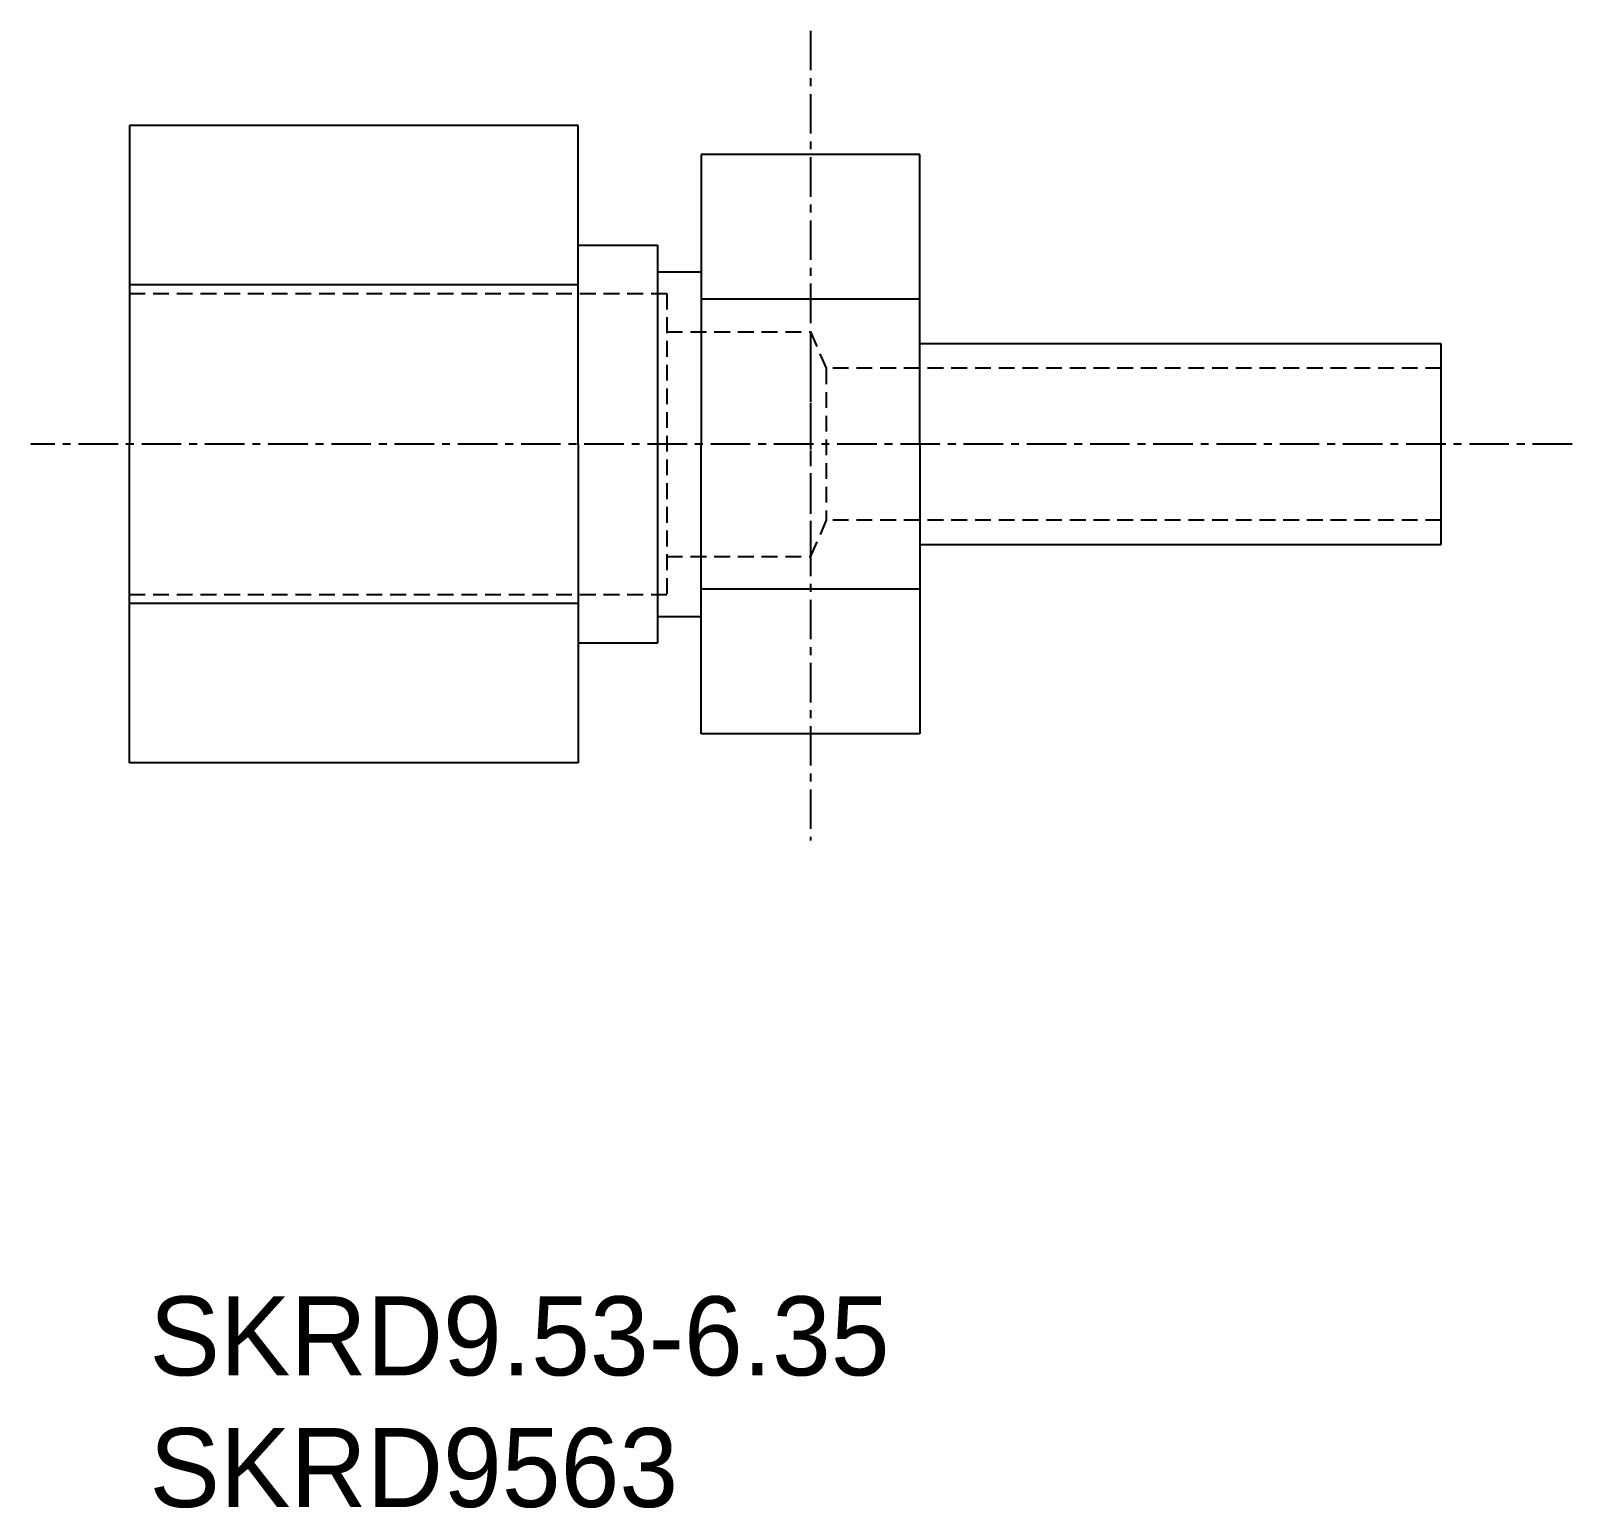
# Model space of a CAD drawing. Extents: x 41.4 to 90.2, y 42.5 to 89.2.
import ezdxf

# ---------------------------------------------------------------- set-up
doc = ezdxf.new("R2010")
doc.units = 0
doc.linetypes.add('CENTER', pattern=[2, 1.25, -0.25, 0.25, -0.25])
doc.linetypes.add('DASHED', pattern=[0.75, 0.5, -0.25])
doc.layers.get('0').update_dxf_attribs({"linetype": 'CONTINUOUS'})
doc.layers.add('CENTER', color=1, linetype='CENTER')

msp = doc.modelspace()

# ---------------------------------------------------------------- linework, layer by layer
at = {"color": 7, "linetype": 'CONTINUOUS'}
for p, q in [((58.753, 86.213), (44.553, 86.213)), ((44.553, 86.213), (44.553, 81.172)), ((58.753, 81.172), (58.753, 86.213)), ((69.553, 85.301), (62.643, 85.301)), ((62.643, 85.301), (62.643, 80.832)), ((69.553, 80.832), (69.553, 85.301)), ((58.753, 82.432), (61.263, 82.432)), ((61.263, 82.432), (61.263, 81.582)), ((61.263, 81.582), (61.263, 70.682)), ((61.263, 81.582), (62.643, 81.582)), ((58.753, 81.172), (44.553, 81.172)), ((44.553, 81.172), (44.553, 80.132)), ((58.753, 76.132), (58.753, 81.172)), ((69.553, 80.716), (62.643, 80.716)), ((69.553, 80.174), (69.553, 80.832)), ((44.553, 80.132), (44.553, 76.132)), ((69.553, 76.132), (69.553, 80.174)), ((86.053, 79.307), (69.553, 79.307)), ((86.053, 72.957), (86.053, 79.307)), ((44.553, 72.132), (44.553, 76.132)), ((58.753, 76.132), (58.753, 71.225)), ((62.643, 72.091), (62.643, 76.132)), ((69.553, 76.132), (69.553, 72.091)), ((69.553, 72.957), (86.053, 72.957)), ((44.553, 71.092), (44.553, 72.132)), ((62.643, 66.964), (62.643, 72.091)), ((69.553, 72.091), (69.553, 71.432)), ((58.753, 71.225), (58.753, 66.052)), ((69.553, 71.548), (62.643, 71.548)), ((69.553, 71.432), (69.553, 66.964)), ((58.753, 71.092), (44.553, 71.092)), ((44.553, 66.052), (44.553, 71.092)), ((61.263, 70.682), (61.263, 69.832)), ((61.263, 70.682), (62.643, 70.682)), ((61.263, 69.832), (58.753, 69.832)), ((69.553, 66.964), (62.643, 66.964)), ((58.753, 66.052), (44.553, 66.052))]:
    msp.add_line(p, q, dxfattribs=at)
at = {"color": 3, "linetype": 'DASHED'}
for p, q in [((44.553, 80.897), (61.553, 80.897)), ((61.553, 80.897), (61.553, 71.367)), ((61.553, 79.682), (66.098, 79.682)), ((66.098, 79.682), (66.098, 72.582)), ((66.098, 79.682), (66.598, 78.532)), ((66.598, 78.532), (66.598, 73.732)), ((86.053, 78.532), (66.598, 78.532)), ((66.598, 73.732), (66.098, 72.582)), ((86.053, 73.732), (66.598, 73.732)), ((61.553, 72.582), (66.098, 72.582)), ((61.553, 71.367), (44.553, 71.367))]:
    msp.add_line(p, q, dxfattribs=at)
for p, q in [((62.643, 80.832), (62.643, 80.174)), ((62.643, 80.174), (62.643, 76.132))]:
    msp.add_line(p, q)
at = {"layer": 'CENTER', "color": 1, "linetype": 'CENTER'}
for p, q in [((66.098, 89.211), (66.098, 63.594)), ((90.193, 76.132), (41.433, 76.132))]:
    msp.add_line(p, q, dxfattribs=at)

# ---------------------------------------------------------------- texts
at = {"color": 7, "linetype": 'CONTINUOUS'}
for s, p in [('SKRD9.53-6.35', (45.186, 46.669)), ('SKRD9563', (45.186, 42.503))]:
    msp.add_text(s, height=2.5, dxfattribs=at).set_placement(p)

doc.saveas('drawing.dxf')
